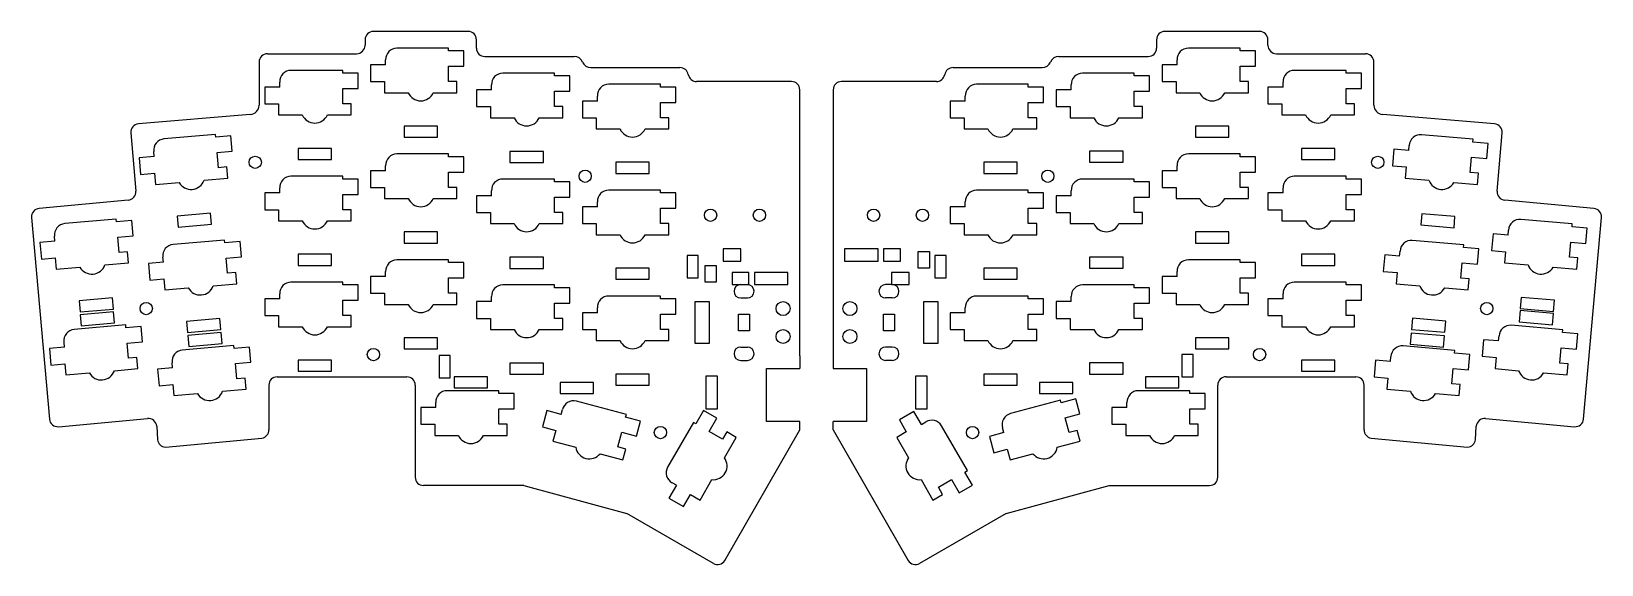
# Model space of a CAD drawing. Extents: x -141 to 141, y -96 to 0.
import ezdxf

# ---------------------------------------------------------------- set-up
doc = ezdxf.new("R2010")
doc.units = 0
doc.layers.add('BLACK', color=7, linetype='CONTINUOUS')

msp = doc.modelspace()

# ---------------------------------------------------------------- linework, layer by layer
at = {"layer": 'BLACK', "linetype": 'CONTINUOUS'}
for p, q in [((-62.5, 0), (-79.5, 0)), ((79.5, 0), (62.5, 0)), ((-81, -1.5), (-81, -2.5)), ((-61, -3), (-61, -1.5)), ((61, -1.5), (61, -3)), ((81, -2.5), (81, -1.5)), ((-100, -5.5), (-100, -13.25)), ((-98.5, -4), (-82.5, -4)), ((-77.3, -6), (-77.3, -5.1)), ((-66, -3), (-75.2858, -3)), ((-66, -3.5), (-66, -3)), ((-63.25, -3.5), (-66, -3.5)), ((-63.25, -6.25), (-63.25, -3.5)), ((-59.5, -4.5), (-43.5, -4.5)), ((43.5, -4.5), (59.5, -4.5)), ((64.7, -6), (64.7, -5.1)), ((76, -3), (66.7142, -3)), ((76, -3.5), (76, -3)), ((78.75, -3.5), (76, -3.5)), ((78.75, -6.25), (78.75, -3.5)), ((82.5, -4), (98.5, -4)), ((100, -13.25), (100, -5.5)), ((-85, -7), (-94.2858, -7)), ((-85, -7.5), (-85, -7)), ((-82.25, -7.5), (-85, -7.5)), ((-82.25, -10.25), (-82.25, -7.5)), ((-77.3, -6), (-80, -6)), ((-80, -6), (-80, -9)), ((-66, -9), (-66, -6.25)), ((-66, -6.25), (-63.25, -6.25)), ((-47, -7.5), (-56.2858, -7.5)), ((-47, -8), (-47, -7.5)), ((-44.25, -8), (-47, -8)), ((-44.25, -10.75), (-44.25, -8)), ((-40.5, -6.5), (-24.5, -6.5)), ((24.5, -6.5), (40.5, -6.5)), ((57, -7.5), (47.7142, -7.5)), ((57, -8), (57, -7.5)), ((59.75, -8), (57, -8)), ((59.75, -10.75), (59.75, -8)), ((64.7, -6), (62, -6)), ((62, -6), (62, -9)), ((76, -9), (76, -6.25)), ((76, -6.25), (78.75, -6.25)), ((95, -7), (85.7142, -7)), ((95, -7.5), (95, -7)), ((97.75, -7.5), (95, -7.5)), ((97.75, -10.25), (97.75, -7.5)), ((-96.3, -10), (-99, -10)), ((-99, -10), (-99, -13)), ((-96.3, -10), (-96.3, -9.1)), ((-85, -13), (-85, -10.25)), ((-85, -10.25), (-82.25, -10.25)), ((-80, -9), (-77.5, -9)), ((-77.5, -9), (-77.5, -11)), ((-77.5, -11), (-73.25, -11)), ((-68.75, -11), (-64.5, -11)), ((-64.5, -9), (-66, -9)), ((-64.5, -11), (-64.5, -9)), ((-58.3, -10.5), (-61, -10.5)), ((-61, -10.5), (-61, -13.5)), ((-58.3, -10.5), (-58.3, -9.6)), ((-47, -10.75), (-44.25, -10.75)), ((-47, -13.5), (-47, -10.75)), ((-28, -9.5), (-37.2858, -9.5)), ((-28, -10), (-28, -9.5)), ((-25.25, -10), (-28, -10)), ((-25.25, -12.75), (-25.25, -10)), ((-4.5, -9), (-21.5, -9)), ((-3, -58.25), (-3, -10.5)), ((3, -10.5), (3, -58.25)), ((21.5, -9), (4.5, -9)), ((38, -9.5), (28.7142, -9.5)), ((38, -10), (38, -9.5)), ((40.75, -10), (38, -10)), ((40.75, -12.75), (40.75, -10)), ((43, -10.5), (43, -13.5)), ((45.7, -10.5), (43, -10.5)), ((45.7, -10.5), (45.7, -9.6)), ((57, -10.75), (59.75, -10.75)), ((57, -13.5), (57, -10.75)), ((62, -9), (64.5, -9)), ((64.5, -9), (64.5, -11)), ((64.5, -11), (68.75, -11)), ((73.25, -11), (77.5, -11)), ((77.5, -9), (76, -9)), ((77.5, -11), (77.5, -9)), ((81, -10), (81, -13)), ((83.7, -10), (81, -10)), ((83.7, -10), (83.7, -9.1)), ((95, -13), (95, -10.25)), ((95, -10.25), (97.75, -10.25)), ((-99, -13), (-96.5, -13)), ((-96.5, -13), (-96.5, -15)), ((-83.5, -13), (-85, -13)), ((-83.5, -15), (-83.5, -13)), ((-61, -13.5), (-58.5, -13.5)), ((-58.5, -13.5), (-58.5, -15.5)), ((-45.5, -13.5), (-47, -13.5)), ((-45.5, -15.5), (-45.5, -13.5)), ((-39.3, -12.5), (-42, -12.5)), ((-42, -12.5), (-42, -15.5)), ((-39.3, -12.5), (-39.3, -11.6)), ((-28, -15.5), (-28, -12.75)), ((-28, -12.75), (-25.25, -12.75)), ((24, -12.5), (24, -15.5)), ((26.7, -12.5), (24, -12.5)), ((26.7, -12.5), (26.7, -11.6)), ((38, -15.5), (38, -12.75)), ((38, -12.75), (40.75, -12.75)), ((43, -13.5), (45.5, -13.5)), ((45.5, -13.5), (45.5, -15.5)), ((58.5, -13.5), (57, -13.5)), ((58.5, -15.5), (58.5, -13.5)), ((81, -13), (83.5, -13)), ((83.5, -13), (83.5, -15)), ((96.5, -13), (95, -13)), ((96.5, -15), (96.5, -13)), ((-101.574, -14.9002), (-121.636, -16.5998)), ((-96.5, -15), (-92.25, -15)), ((-87.75, -15), (-83.5, -15)), ((-58.5, -15.5), (-54.25, -15.5)), ((-49.75, -15.5), (-45.5, -15.5)), ((-42, -15.5), (-39.5, -15.5)), ((-39.5, -15.5), (-39.5, -17.5)), ((-26.5, -15.5), (-28, -15.5)), ((-26.5, -17.5), (-26.5, -15.5)), ((24, -15.5), (26.5, -15.5)), ((26.5, -15.5), (26.5, -17.5)), ((39.5, -15.5), (38, -15.5)), ((39.5, -17.5), (39.5, -15.5)), ((45.5, -15.5), (49.75, -15.5)), ((54.25, -15.5), (58.5, -15.5)), ((83.5, -15), (87.75, -15)), ((92.25, -15), (96.5, -15)), ((121.636, -16.5998), (101.574, -14.9002)), ((-123, -18.2248), (-122.13, -28.6744)), ((-107.829, -18.4909), (-117.08, -19.3002)), ((-107.786, -18.989), (-107.829, -18.4909)), ((-105.046, -18.7493), (-107.786, -18.989)), ((-104.806, -21.4888), (-105.046, -18.7493)), ((-68, -17), (-74, -17)), ((-74, -17), (-74, -19)), ((-74, -19), (-68, -19)), ((-68, -19), (-68, -17)), ((-39.5, -17.5), (-35.25, -17.5)), ((-30.75, -17.5), (-26.5, -17.5)), ((26.5, -17.5), (30.75, -17.5)), ((35.25, -17.5), (39.5, -17.5)), ((74, -17), (68, -17)), ((68, -17), (68, -19)), ((68, -19), (74, -19)), ((74, -19), (74, -17)), ((117.791, -19.3624), (108.541, -18.5531)), ((117.747, -19.8605), (117.791, -19.3624)), ((122.13, -28.6744), (123, -18.2248)), ((-118.825, -22.4643), (-121.514, -22.6996)), ((-118.825, -22.4643), (-118.903, -21.5677)), ((-107.546, -21.7285), (-104.806, -21.4888)), ((-107.306, -24.468), (-107.546, -21.7285)), ((-87, -21), (-93, -21)), ((-93, -21), (-93, -23)), ((-87, -23), (-87, -21)), ((-66, -22), (-75.2858, -22)), ((-66, -22.5), (-66, -22)), ((-63.25, -22.5), (-66, -22.5)), ((-63.25, -25.25), (-63.25, -22.5)), ((-49, -21.5483), (-55, -21.5483)), ((-55, -21.5483), (-55, -23.5483)), ((-49, -23.5483), (-49, -21.5483)), ((55, -21.5), (49, -21.5)), ((49, -21.5), (49, -23.5)), ((55, -23.5), (55, -21.5)), ((76, -22), (66.7142, -22)), ((76, -22.5), (76, -22)), ((78.75, -22.5), (76, -22.5)), ((78.75, -25.25), (78.75, -22.5)), ((93, -21), (87, -21)), ((87, -21), (87, -23)), ((93, -23), (93, -21)), ((103.583, -21.1308), (103.321, -24.1194)), ((106.273, -21.3661), (103.583, -21.1308)), ((106.273, -21.3661), (106.351, -20.4696)), ((120.487, -20.1002), (117.747, -19.8605)), ((120.247, -22.8397), (120.487, -20.1002)), ((-121.514, -22.6996), (-121.253, -25.6882)), ((-105.812, -24.3373), (-107.306, -24.468)), ((-105.638, -26.3297), (-105.812, -24.3373)), ((-93, -23), (-87, -23)), ((-77.3, -25), (-80, -25)), ((-80, -25), (-80, -28)), ((-77.3, -25), (-77.3, -24.1)), ((-66, -25.25), (-63.25, -25.25)), ((-66, -28), (-66, -25.25)), ((-55, -23.5483), (-49, -23.5483)), ((-30, -23.5), (-36, -23.5)), ((-36, -23.5), (-36, -25.5)), ((-30, -25.5), (-30, -23.5)), ((36, -23.5), (30, -23.5)), ((30, -23.5), (30, -25.5)), ((36, -25.5), (36, -23.5)), ((49, -23.5), (55, -23.5)), ((64.7, -25), (62, -25)), ((62, -25), (62, -28)), ((64.7, -25), (64.7, -24.1)), ((76, -25.25), (78.75, -25.25)), ((76, -28), (76, -25.25)), ((87, -23), (93, -23)), ((103.321, -24.1194), (105.812, -24.3373)), ((105.812, -24.3373), (105.638, -26.3297)), ((117.268, -25.3396), (117.508, -22.6)), ((118.762, -25.4703), (117.268, -25.3396)), ((117.508, -22.6), (120.247, -22.8397)), ((-121.253, -25.6882), (-118.762, -25.4703)), ((-118.762, -25.4703), (-118.588, -27.4627)), ((-118.588, -27.4627), (-114.354, -27.0923)), ((-109.871, -26.7001), (-105.638, -26.3297)), ((-96.3, -29), (-96.3, -28.1)), ((-85, -26), (-94.2858, -26)), ((-85, -26.5), (-85, -26)), ((-82.25, -26.5), (-85, -26.5)), ((-82.25, -29.25), (-82.25, -26.5)), ((-80, -28), (-77.5, -28)), ((-77.5, -28), (-77.5, -30)), ((-64.5, -28), (-66, -28)), ((-64.5, -30), (-64.5, -28)), ((-47, -26.5), (-56.2858, -26.5)), ((-47, -27), (-47, -26.5)), ((-44.25, -27), (-47, -27)), ((-44.25, -29.75), (-44.25, -27)), ((-36, -25.5), (-30, -25.5)), ((30, -25.5), (36, -25.5)), ((57, -26.5), (47.7142, -26.5)), ((57, -27), (57, -26.5)), ((59.75, -27), (57, -27)), ((59.75, -29.75), (59.75, -27)), ((62, -28), (64.5, -28)), ((64.5, -28), (64.5, -30)), ((77.5, -28), (76, -28)), ((77.5, -30), (77.5, -28)), ((83.7, -29), (83.7, -28.1)), ((95, -26), (85.7142, -26)), ((95, -26.5), (95, -26)), ((97.75, -26.5), (95, -26.5)), ((97.75, -29.25), (97.75, -26.5)), ((105.638, -26.3297), (109.871, -26.7001)), ((114.354, -27.0923), (118.588, -27.4627)), ((118.588, -27.4627), (118.762, -25.4703)), ((-123.493, -30.2994), (-139.482, -31.775)), ((-99, -29), (-99, -32)), ((-96.3, -29), (-99, -29)), ((-85, -32), (-85, -29.25)), ((-85, -29.25), (-82.25, -29.25)), ((-77.5, -30), (-73.25, -30)), ((-68.75, -30), (-64.5, -30)), ((-58.3, -29.5), (-61, -29.5)), ((-61, -29.5), (-61, -32.5)), ((-58.3, -29.5), (-58.3, -28.6)), ((-47, -32.5), (-47, -29.75)), ((-47, -29.75), (-44.25, -29.75)), ((-39.3, -31.5), (-39.3, -30.6)), ((-28, -28.5), (-37.2858, -28.5)), ((-28, -29), (-28, -28.5)), ((-25.25, -29), (-28, -29)), ((-25.25, -31.75), (-25.25, -29)), ((26.7, -31.5), (26.7, -30.6)), ((38, -28.5), (28.7142, -28.5)), ((38, -29), (38, -28.5)), ((40.75, -29), (38, -29)), ((40.75, -31.75), (40.75, -29)), ((45.7, -29.5), (43, -29.5)), ((43, -29.5), (43, -32.5)), ((45.7, -29.5), (45.7, -28.6)), ((57, -32.5), (57, -29.75)), ((57, -29.75), (59.75, -29.75)), ((64.5, -30), (68.75, -30)), ((73.25, -30), (77.5, -30)), ((81, -29), (81, -32)), ((83.7, -29), (81, -29)), ((95, -32), (95, -29.25)), ((95, -29.25), (97.75, -29.25)), ((139.482, -31.775), (123.493, -30.2994)), ((-140.845, -33.4), (-137.625, -69.5816)), ((-125.629, -33.6909), (-134.88, -34.5002)), ((-125.586, -34.189), (-125.629, -33.6909)), ((-108.701, -32.6119), (-114.678, -33.1348)), ((-114.678, -33.1348), (-114.504, -35.1272)), ((-108.527, -34.6043), (-108.701, -32.6119)), ((-99, -32), (-96.5, -32)), ((-96.5, -32), (-96.5, -34)), ((-83.5, -32), (-85, -32)), ((-83.5, -34), (-83.5, -32)), ((-61, -32.5), (-58.5, -32.5)), ((-58.5, -32.5), (-58.5, -34.5)), ((-45.5, -32.5), (-47, -32.5)), ((-45.5, -34.5), (-45.5, -32.5)), ((-42, -31.5), (-42, -34.5)), ((-39.3, -31.5), (-42, -31.5)), ((-28, -34.5), (-28, -31.75)), ((-28, -31.75), (-25.25, -31.75)), ((24, -31.5), (24, -34.5)), ((26.7, -31.5), (24, -31.5)), ((38, -34.5), (38, -31.75)), ((38, -31.75), (40.75, -31.75)), ((43, -32.5), (45.5, -32.5)), ((45.5, -32.5), (45.5, -34.5)), ((58.5, -32.5), (57, -32.5)), ((58.5, -34.5), (58.5, -32.5)), ((81, -32), (83.5, -32)), ((83.5, -32), (83.5, -34)), ((96.5, -32), (95, -32)), ((96.5, -34), (96.5, -32)), ((108.572, -32.7146), (108.398, -34.707)), ((114.55, -33.2376), (108.572, -32.7146)), ((114.375, -35.23), (114.55, -33.2376)), ((135.591, -34.5624), (126.341, -33.7531)), ((137.625, -69.5816), (140.845, -33.4)), ((-122.846, -33.9493), (-125.586, -34.189)), ((-122.606, -36.6888), (-122.846, -33.9493)), ((-114.504, -35.1272), (-108.527, -34.6043)), ((-96.5, -34), (-92.25, -34)), ((-87.75, -34), (-83.5, -34)), ((-68, -36), (-74, -36)), ((-74, -36), (-74, -38)), ((-68, -38), (-68, -36)), ((-58.5, -34.5), (-54.25, -34.5)), ((-49.75, -34.5), (-45.5, -34.5)), ((-42, -34.5), (-39.5, -34.5)), ((-39.5, -34.5), (-39.5, -36.5)), ((-39.5, -36.5), (-35.25, -36.5)), ((-30.75, -36.5), (-26.5, -36.5)), ((-26.5, -34.5), (-28, -34.5)), ((-26.5, -36.5), (-26.5, -34.5)), ((24, -34.5), (26.5, -34.5)), ((26.5, -34.5), (26.5, -36.5)), ((26.5, -36.5), (30.75, -36.5)), ((35.25, -36.5), (39.5, -36.5)), ((39.5, -34.5), (38, -34.5)), ((39.5, -36.5), (39.5, -34.5)), ((45.5, -34.5), (49.75, -34.5)), ((54.25, -34.5), (58.5, -34.5)), ((74, -36), (68, -36)), ((68, -36), (68, -38)), ((74, -38), (74, -36)), ((83.5, -34), (87.75, -34)), ((92.25, -34), (96.5, -34)), ((108.398, -34.707), (114.375, -35.23)), ((121.383, -36.3308), (121.121, -39.3194)), ((124.073, -36.5661), (121.383, -36.3308)), ((124.073, -36.5661), (124.151, -35.6696)), ((135.547, -35.0605), (135.591, -34.5624)), ((138.287, -35.3002), (135.547, -35.0605)), ((138.047, -38.0397), (138.287, -35.3002)), ((-136.625, -37.6643), (-139.314, -37.8996)), ((-139.314, -37.8996), (-139.053, -40.8882)), ((-136.625, -37.6643), (-136.703, -36.7677)), ((-125.346, -36.9285), (-122.606, -36.6888)), ((-125.106, -39.668), (-125.346, -36.9285)), ((-106.179, -37.4409), (-115.43, -38.2502)), ((-106.136, -37.939), (-106.179, -37.4409)), ((-103.396, -37.6993), (-106.136, -37.939)), ((-103.156, -40.4388), (-103.396, -37.6993)), ((-74, -38), (-68, -38)), ((-13.55, -39.05), (-16.75, -39.05)), ((-16.75, -39.05), (-16.75, -41.25)), ((-13.55, -41.25), (-13.55, -39.05)), ((11.05, -39.05), (5.05, -39.05)), ((5.05, -39.05), (5.05, -41.25)), ((11.05, -41.25), (11.05, -39.05)), ((15.05, -39.05), (12.05, -39.05)), ((12.05, -39.05), (12.05, -41.25)), ((15.05, -41.25), (15.05, -39.05)), ((68, -38), (74, -38)), ((104.623, -40.3161), (104.701, -39.4196)), ((116.141, -38.3124), (106.891, -37.5031)), ((116.097, -38.8105), (116.141, -38.3124)), ((118.837, -39.0502), (116.097, -38.8105)), ((118.597, -41.7897), (118.837, -39.0502)), ((121.121, -39.3194), (123.612, -39.5373)), ((135.068, -40.5396), (135.308, -37.8)), ((135.308, -37.8), (138.047, -38.0397)), ((-139.053, -40.8882), (-136.562, -40.6703)), ((-136.562, -40.6703), (-136.388, -42.6627)), ((-127.671, -41.9001), (-123.438, -41.5297)), ((-123.612, -39.5373), (-125.106, -39.668)), ((-123.438, -41.5297), (-123.612, -39.5373)), ((-117.175, -41.4143), (-119.864, -41.6496)), ((-119.864, -41.6496), (-119.603, -44.6382)), ((-117.175, -41.4143), (-117.253, -40.5177)), ((-105.896, -40.6785), (-103.156, -40.4388)), ((-105.656, -43.418), (-105.896, -40.6785)), ((-87, -40), (-93, -40)), ((-93, -40), (-93, -42)), ((-93, -42), (-87, -42)), ((-87, -42), (-87, -40)), ((-66, -41), (-75.2858, -41)), ((-66, -41.5), (-66, -41)), ((-63.25, -41.5), (-66, -41.5)), ((-63.25, -44.25), (-63.25, -41.5)), ((-49, -40.5483), (-55, -40.5483)), ((-55, -40.5483), (-55, -42.5483)), ((-49, -42.5483), (-49, -40.5483)), ((-21.2, -40.25), (-23.2, -40.25)), ((-23.2, -40.25), (-23.2, -44.25)), ((-21.2, -44.25), (-21.2, -40.25)), ((-20, -45), (-20, -42)), ((-20, -42), (-18, -42)), ((-18, -42), (-18, -45)), ((-16.75, -41.25), (-13.55, -41.25)), ((5.05, -41.25), (11.05, -41.25)), ((12.05, -41.25), (15.05, -41.25)), ((18.25, -42.5), (18.25, -39.5)), ((18.25, -39.5), (20.25, -39.5)), ((20.25, -39.5), (20.25, -42.5)), ((23.25, -40.25), (21.25, -40.25)), ((21.25, -40.25), (21.25, -44.25)), ((23.25, -44.25), (23.25, -40.25)), ((55, -40.5), (49, -40.5)), ((49, -40.5), (49, -42.5)), ((55, -42.5), (55, -40.5)), ((76, -41), (66.7142, -41)), ((76, -41.5), (76, -41)), ((78.75, -41.5), (76, -41.5)), ((78.75, -44.25), (78.75, -41.5)), ((93, -40), (87, -40)), ((87, -40), (87, -42)), ((87, -42), (93, -42)), ((93, -42), (93, -40)), ((101.933, -40.0808), (101.671, -43.0694)), ((104.623, -40.3161), (101.933, -40.0808)), ((115.618, -44.2896), (115.858, -41.55)), ((115.858, -41.55), (118.597, -41.7897)), ((123.612, -39.5373), (123.438, -41.5297)), ((123.438, -41.5297), (127.671, -41.9001)), ((136.562, -40.6703), (135.068, -40.5396)), ((136.388, -42.6627), (136.562, -40.6703)), ((-136.388, -42.6627), (-132.154, -42.2923)), ((-119.603, -44.6382), (-117.112, -44.4203)), ((-117.112, -44.4203), (-116.938, -46.4127)), ((-104.162, -43.2873), (-105.656, -43.418)), ((-103.988, -45.2797), (-104.162, -43.2873)), ((-85, -45), (-94.2858, -45)), ((-85, -45.5), (-85, -45)), ((-80, -44), (-80, -47)), ((-77.3, -44), (-80, -44)), ((-77.3, -44), (-77.3, -43.1)), ((-66, -47), (-66, -44.25)), ((-66, -44.25), (-63.25, -44.25)), ((-55, -42.5483), (-49, -42.5483)), ((-30, -42.5), (-36, -42.5)), ((-36, -42.5), (-36, -44.5)), ((-36, -44.5), (-30, -44.5)), ((-30, -44.5), (-30, -42.5)), ((-23.2, -44.25), (-21.2, -44.25)), ((-18, -45), (-20, -45)), ((-12.15, -43.25), (-15.15, -43.25)), ((-15.15, -43.25), (-15.15, -45.45)), ((-12.15, -45.45), (-12.15, -43.25)), ((-5.15, -43.25), (-11.15, -43.25)), ((-11.15, -43.25), (-11.15, -45.45)), ((-5.15, -45.45), (-5.15, -43.25)), ((16.65, -43.25), (13.45, -43.25)), ((13.45, -43.25), (13.45, -45.45)), ((16.65, -45.45), (16.65, -43.25)), ((20.25, -42.5), (18.25, -42.5)), ((21.25, -44.25), (23.25, -44.25)), ((36, -42.5), (30, -42.5)), ((30, -42.5), (30, -44.5)), ((30, -44.5), (36, -44.5)), ((36, -44.5), (36, -42.5)), ((49, -42.5), (55, -42.5)), ((64.7, -44), (62, -44)), ((62, -44), (62, -47)), ((64.7, -44), (64.7, -43.1)), ((76, -44.25), (78.75, -44.25)), ((76, -47), (76, -44.25)), ((95, -45), (85.7142, -45)), ((95, -45.5), (95, -45)), ((101.671, -43.0694), (104.162, -43.2873)), ((104.162, -43.2873), (103.988, -45.2797)), ((117.112, -44.4203), (115.618, -44.2896)), ((116.938, -46.4127), (117.112, -44.4203)), ((132.154, -42.2923), (136.388, -42.6627)), ((-126.299, -47.8423), (-132.276, -48.3653)), ((-126.124, -49.8347), (-126.299, -47.8423)), ((-116.938, -46.4127), (-112.704, -46.0423)), ((-108.221, -45.6501), (-103.988, -45.2797)), ((-96.3, -48), (-96.3, -47.1)), ((-82.25, -45.5), (-85, -45.5)), ((-82.25, -48.25), (-82.25, -45.5)), ((-80, -47), (-77.5, -47)), ((-77.5, -47), (-77.5, -49)), ((-64.5, -47), (-66, -47)), ((-64.5, -49), (-64.5, -47)), ((-58.3, -48.5), (-58.3, -47.6)), ((-47, -45.5), (-56.2858, -45.5)), ((-47, -46), (-47, -45.5)), ((-44.25, -46), (-47, -46)), ((-44.25, -48.75), (-44.25, -46)), ((-28, -47.5), (-37.2858, -47.5)), ((-28, -48), (-28, -47.5)), ((-15.15, -45.45), (-12.15, -45.45)), ((-13.6, -45.45), (-12.4, -45.45)), ((-13.6, -47.85), (-12.4, -47.85)), ((-11.15, -45.45), (-5.15, -45.45)), ((13.6, -45.45), (12.4, -45.45)), ((13.6, -47.85), (12.4, -47.85)), ((13.45, -45.45), (16.65, -45.45)), ((38, -47.5), (28.7142, -47.5)), ((38, -48), (38, -47.5)), ((45.7, -48.5), (45.7, -47.6)), ((57, -45.5), (47.7142, -45.5)), ((57, -46), (57, -45.5)), ((59.75, -46), (57, -46)), ((59.75, -48.75), (59.75, -46)), ((62, -47), (64.5, -47)), ((64.5, -47), (64.5, -49)), ((77.5, -47), (76, -47)), ((77.5, -49), (77.5, -47)), ((83.7, -48), (83.7, -47.1)), ((97.75, -45.5), (95, -45.5)), ((97.75, -48.25), (97.75, -45.5)), ((103.988, -45.2797), (108.221, -45.6501)), ((112.704, -46.0423), (116.938, -46.4127)), ((126.444, -47.7423), (126.27, -49.7347)), ((132.421, -48.2653), (126.444, -47.7423)), ((-132.276, -48.3653), (-132.101, -50.3577)), ((-132.101, -50.3577), (-126.124, -49.8347)), ((-126.099, -50.3423), (-132.076, -50.8653)), ((-125.924, -52.3347), (-126.099, -50.3423)), ((-96.3, -48), (-99, -48)), ((-99, -48), (-99, -51)), ((-85, -51), (-85, -48.25)), ((-85, -48.25), (-82.25, -48.25)), ((-77.5, -49), (-73.25, -49)), ((-68.75, -49), (-64.5, -49)), ((-58.3, -48.5), (-61, -48.5)), ((-61, -48.5), (-61, -51.5)), ((-47, -51.5), (-47, -48.75)), ((-47, -48.75), (-44.25, -48.75)), ((-42, -50.5), (-42, -53.5)), ((-39.3, -50.5), (-42, -50.5)), ((-39.3, -50.5), (-39.3, -49.6)), ((-25.25, -48), (-28, -48)), ((-25.25, -50.75), (-25.25, -48)), ((-21.75, -48.5), (-19.25, -48.5)), ((-21.75, -56), (-21.75, -48.5)), ((-19.25, -48.5), (-19.25, -56)), ((19.25, -56), (19.25, -48.5)), ((19.25, -48.5), (21.75, -48.5)), ((21.75, -48.5), (21.75, -56)), ((24, -50.5), (24, -53.5)), ((26.7, -50.5), (24, -50.5)), ((26.7, -50.5), (26.7, -49.6)), ((40.75, -48), (38, -48)), ((40.75, -50.75), (40.75, -48)), ((45.7, -48.5), (43, -48.5)), ((43, -48.5), (43, -51.5)), ((57, -48.75), (59.75, -48.75)), ((57, -51.5), (57, -48.75)), ((64.5, -49), (68.75, -49)), ((73.25, -49), (77.5, -49)), ((83.7, -48), (81, -48)), ((81, -48), (81, -51)), ((95, -48.25), (97.75, -48.25)), ((95, -51), (95, -48.25)), ((126.226, -50.1237), (126.052, -52.1161)), ((132.203, -50.6467), (126.226, -50.1237)), ((126.27, -49.7347), (132.247, -50.2577)), ((132.029, -52.6391), (132.203, -50.6467)), ((132.247, -50.2577), (132.421, -48.2653)), ((-123.929, -52.6909), (-133.18, -53.5002)), ((-132.076, -50.8653), (-131.901, -52.8577)), ((-131.901, -52.8577), (-125.924, -52.3347)), ((-123.886, -53.189), (-123.929, -52.6909)), ((-121.146, -52.9493), (-123.886, -53.189)), ((-120.906, -55.6888), (-121.146, -52.9493)), ((-107.045, -51.5396), (-113.023, -52.0625)), ((-113.023, -52.0625), (-112.848, -54.0549)), ((-106.871, -53.532), (-107.045, -51.5396)), ((-99, -51), (-96.5, -51)), ((-96.5, -51), (-96.5, -53)), ((-96.5, -53), (-92.25, -53)), ((-87.75, -53), (-83.5, -53)), ((-83.5, -51), (-85, -51)), ((-83.5, -53), (-83.5, -51)), ((-61, -51.5), (-58.5, -51.5)), ((-58.5, -51.5), (-58.5, -53.5)), ((-58.5, -53.5), (-54.25, -53.5)), ((-49.75, -53.5), (-45.5, -53.5)), ((-45.5, -51.5), (-47, -51.5)), ((-45.5, -53.5), (-45.5, -51.5)), ((-42, -53.5), (-39.5, -53.5)), ((-39.5, -53.5), (-39.5, -55.5)), ((-28, -53.5), (-28, -50.75)), ((-28, -50.75), (-25.25, -50.75)), ((-26.5, -53.5), (-28, -53.5)), ((-26.5, -55.5), (-26.5, -53.5)), ((-14, -50.75), (-12, -50.75)), ((-14, -53.75), (-14, -50.75)), ((-12, -50.75), (-12, -53.75)), ((12, -53.75), (12, -50.75)), ((12, -50.75), (14, -50.75)), ((14, -50.75), (14, -53.75)), ((24, -53.5), (26.5, -53.5)), ((26.5, -53.5), (26.5, -55.5)), ((38, -50.75), (40.75, -50.75)), ((38, -53.5), (38, -50.75)), ((39.5, -53.5), (38, -53.5)), ((39.5, -55.5), (39.5, -53.5)), ((43, -51.5), (45.5, -51.5)), ((45.5, -51.5), (45.5, -53.5)), ((45.5, -53.5), (49.75, -53.5)), ((54.25, -53.5), (58.5, -53.5)), ((58.5, -51.5), (57, -51.5)), ((58.5, -53.5), (58.5, -51.5)), ((81, -51), (83.5, -51)), ((83.5, -51), (83.5, -53)), ((83.5, -53), (87.75, -53)), ((92.25, -53), (96.5, -53)), ((96.5, -51), (95, -51)), ((96.5, -53), (96.5, -51)), ((106.916, -51.4923), (106.742, -53.4847)), ((106.742, -53.4847), (112.719, -54.0077)), ((112.894, -52.0153), (106.916, -51.4923)), ((112.719, -54.0077), (112.894, -52.0153)), ((133.891, -53.5624), (124.641, -52.7531)), ((126.052, -52.1161), (132.029, -52.6391)), ((-134.925, -56.6643), (-135.003, -55.7677)), ((-123.646, -55.9285), (-120.906, -55.6888)), ((-123.406, -58.668), (-123.646, -55.9285)), ((-112.848, -54.0549), (-106.871, -53.532)), ((-106.827, -54.0301), (-112.805, -54.553)), ((-112.805, -54.553), (-112.63, -56.5454)), ((-112.63, -56.5454), (-106.653, -56.0225)), ((-106.653, -56.0225), (-106.827, -54.0301)), ((-68, -55), (-74, -55)), ((-74, -55), (-74, -57)), ((-68, -57), (-68, -55)), ((-39.5, -55.5), (-35.25, -55.5)), ((-30.75, -55.5), (-26.5, -55.5)), ((-19.25, -56), (-21.75, -56)), ((-12, -53.75), (-14, -53.75)), ((14, -53.75), (12, -53.75)), ((21.75, -56), (19.25, -56)), ((26.5, -55.5), (30.75, -55.5)), ((35.25, -55.5), (39.5, -55.5)), ((74, -55), (68, -55)), ((68, -55), (68, -57)), ((74, -57), (74, -55)), ((106.699, -54.1328), (106.524, -56.1252)), ((106.524, -56.1252), (112.501, -56.6481)), ((112.676, -54.6558), (106.699, -54.1328)), ((112.501, -56.6481), (112.676, -54.6558)), ((119.683, -55.3308), (119.421, -58.3194)), ((122.373, -55.5661), (119.683, -55.3308)), ((122.373, -55.5661), (122.451, -54.6696)), ((133.847, -54.0605), (133.891, -53.5624)), ((136.587, -54.3002), (133.847, -54.0605)), ((136.347, -57.0397), (136.587, -54.3002)), ((-134.925, -56.6643), (-137.614, -56.8996)), ((-137.614, -56.8996), (-137.353, -59.8882)), ((-121.912, -58.5373), (-123.406, -58.668)), ((-121.738, -60.5297), (-121.912, -58.5373)), ((-104.529, -56.3909), (-113.78, -57.2002)), ((-104.486, -56.889), (-104.529, -56.3909)), ((-101.746, -56.6493), (-104.486, -56.889)), ((-101.506, -59.3888), (-101.746, -56.6493)), ((-87, -59), (-93, -59)), ((-93, -59), (-93, -61)), ((-87, -61), (-87, -59)), ((-74, -57), (-68, -57)), ((-65.7, -58.15), (-67.7, -58.15)), ((-67.7, -58.15), (-67.7, -62.15)), ((-65.7, -62.15), (-65.7, -58.15)), ((-13.6, -56.65), (-12.4, -56.65)), ((-13.6, -59.05), (-12.4, -59.05)), ((-3, -58.25), (-3, -60.5)), ((3, -58.25), (3, -60.5)), ((13.6, -56.65), (12.4, -56.65)), ((13.6, -59.05), (12.4, -59.05)), ((67.55, -58), (65.55, -58)), ((65.55, -58), (65.55, -62)), ((67.55, -62), (67.55, -58)), ((68, -57), (74, -57)), ((93, -59), (87, -59)), ((87, -59), (87, -61)), ((93, -61), (93, -59)), ((100.283, -59.0308), (100.021, -62.0194)), ((102.973, -59.2661), (100.283, -59.0308)), ((102.973, -59.2661), (103.051, -58.3696)), ((114.491, -57.2624), (105.241, -56.4531)), ((114.447, -57.7605), (114.491, -57.2624)), ((117.187, -58.0002), (114.447, -57.7605)), ((116.947, -60.7397), (117.187, -58.0002)), ((119.421, -58.3194), (121.912, -58.5373)), ((121.912, -58.5373), (121.738, -60.5297)), ((133.368, -59.5396), (133.608, -56.8)), ((133.608, -56.8), (136.347, -57.0397)), ((-137.353, -59.8882), (-134.862, -59.6703)), ((-134.862, -59.6703), (-134.688, -61.6627)), ((-134.688, -61.6627), (-130.454, -61.2923)), ((-125.971, -60.9001), (-121.738, -60.5297)), ((-115.525, -60.3643), (-118.214, -60.5996)), ((-118.214, -60.5996), (-117.953, -63.5882)), ((-115.525, -60.3643), (-115.603, -59.4677)), ((-104.246, -59.6285), (-101.506, -59.3888)), ((-104.006, -62.368), (-104.246, -59.6285)), ((-93, -61), (-87, -61)), ((-49, -59.5483), (-55, -59.5483)), ((-55, -59.5483), (-55, -61.5483)), ((-55, -61.5483), (-49, -61.5483)), ((-49, -61.5483), (-49, -59.5483)), ((-30, -61.5), (-36, -61.5)), ((-36, -61.5), (-36, -63.5)), ((-30, -63.5), (-30, -61.5)), ((-19.8, -61.8), (-17.8, -61.8)), ((-19.8, -67.8), (-19.8, -61.8)), ((-17.8, -61.8), (-17.8, -67.8)), ((-9, -60.5), (-3, -60.5)), ((-9, -70), (-9, -60.5)), ((3, -60.5), (9, -60.5)), ((9, -60.5), (9, -70)), ((17.8, -61.8), (19.8, -61.8)), ((17.8, -67.8), (17.8, -61.8)), ((19.8, -61.8), (19.8, -67.8)), ((36, -61.5), (30, -61.5)), ((30, -61.5), (30, -63.5)), ((36, -63.5), (36, -61.5)), ((55, -59.5), (49, -59.5)), ((49, -59.5), (49, -61.5)), ((49, -61.5), (55, -61.5)), ((55, -61.5), (55, -59.5)), ((87, -61), (93, -61)), ((113.968, -63.2396), (114.208, -60.5)), ((114.208, -60.5), (116.947, -60.7397)), ((121.738, -60.5297), (125.971, -60.9001)), ((130.454, -61.2923), (134.688, -61.6627)), ((134.862, -59.6703), (133.368, -59.5396)), ((134.688, -61.6627), (134.862, -59.6703)), ((-117.953, -63.5882), (-115.462, -63.3703)), ((-115.462, -63.3703), (-115.288, -65.3627)), ((-106.571, -64.6001), (-102.338, -64.2297)), ((-102.512, -62.2373), (-104.006, -62.368)), ((-102.338, -64.2297), (-102.512, -62.2373)), ((-98.25, -63.5), (-98.25, -71.5)), ((-96.75, -62), (-73.5, -62)), ((-72, -63.5), (-72, -80)), ((-67.7, -62.15), (-65.7, -62.15)), ((-57, -64.5), (-66.2858, -64.5)), ((-59, -62), (-65, -62)), ((-65, -62), (-65, -64)), ((-65, -64), (-59, -64)), ((-59, -64), (-59, -62)), ((-57, -65), (-57, -64.5)), ((-40, -63), (-46, -63)), ((-46, -63), (-46, -65)), ((-40, -65), (-40, -63)), ((-36, -63.5), (-30, -63.5)), ((30, -63.5), (36, -63.5)), ((46, -63), (40, -63)), ((40, -63), (40, -65)), ((46, -65), (46, -63)), ((67, -64.5), (57.7142, -64.5)), ((65, -62), (59, -62)), ((59, -62), (59, -64)), ((59, -64), (65, -64)), ((65, -64), (65, -62)), ((65.55, -62), (67.55, -62)), ((67, -65), (67, -64.5)), ((72, -80), (72, -63.5)), ((73.5, -62), (96.75, -62)), ((98.25, -71.5), (98.25, -63.5)), ((100.021, -62.0194), (102.512, -62.2373)), ((102.512, -62.2373), (102.338, -64.2297)), ((102.338, -64.2297), (106.571, -64.6001)), ((115.462, -63.3703), (113.968, -63.2396)), ((115.288, -65.3627), (115.462, -63.3703)), ((-115.288, -65.3627), (-111.054, -64.9923)), ((-68.3, -67.5), (-71, -67.5)), ((-71, -67.5), (-71, -70.5)), ((-68.3, -67.5), (-68.3, -66.6)), ((-54.25, -65), (-57, -65)), ((-54.25, -67.75), (-54.25, -65)), ((-46, -65), (-40, -65)), ((-34.1086, -68.7826), (-43.078, -66.3793)), ((43.7679, -66.1944), (34.7985, -68.5978)), ((40, -65), (46, -65)), ((43.8973, -66.6774), (43.7679, -66.1944)), ((46.5536, -65.9656), (43.8973, -66.6774)), ((47.2654, -68.6219), (46.5536, -65.9656)), ((55.7, -67.5), (53, -67.5)), ((53, -67.5), (53, -70.5)), ((55.7, -67.5), (55.7, -66.6)), ((69.75, -65), (67, -65)), ((69.75, -67.75), (69.75, -65)), ((111.054, -64.9923), (115.288, -65.3627)), ((-136, -70.9452), (-120, -69.5)), ((-57, -67.75), (-54.25, -67.75)), ((-57, -70.5), (-57, -67.75)), ((-48.4081, -68.0569), (-49.1845, -70.9547)), ((-45.8001, -68.7557), (-48.4081, -68.0569)), ((-45.8001, -68.7557), (-45.5671, -67.8864)), ((-34.238, -69.2656), (-34.1086, -68.7826)), ((-31.5818, -69.9773), (-34.238, -69.2656)), ((-32.2935, -72.6336), (-31.5818, -69.9773)), ((-22.0622, -70.1699), (-26.7051, -78.2116)), ((-21.6292, -70.4199), (-22.0622, -70.1699)), ((-20.2542, -68.0383), (-21.6292, -70.4199)), ((-17.8726, -69.4133), (-20.2542, -68.0383)), ((-17.8, -67.8), (-19.8, -67.8)), ((-19.2476, -71.7949), (-17.8726, -69.4133)), ((-3, -70), (-9, -70)), ((-3, -71.5), (-3, -70)), ((3, -71.5), (3, -70)), ((9, -70), (3, -70)), ((17.4641, -68.2058), (14.866, -69.7058)), ((14.866, -69.7058), (16.116, -71.8708)), ((18.8141, -70.544), (17.4641, -68.2058)), ((19.8, -67.8), (17.8, -67.8)), ((18.8141, -70.544), (19.5935, -70.094)), ((44.6091, -69.3337), (47.2654, -68.6219)), ((45.3208, -71.99), (44.6091, -69.3337)), ((67, -70.5), (67, -67.75)), ((67, -67.75), (69.75, -67.75)), ((120, -69.5), (136, -70.9452)), ((-118.375, -70.8636), (-118.2, -73.3)), ((-116.8, -74.6), (-99.5, -73)), ((-71, -70.5), (-68.5, -70.5)), ((-68.5, -70.5), (-68.5, -72.5)), ((-68.5, -72.5), (-64.25, -72.5)), ((-59.75, -72.5), (-55.5, -72.5)), ((-55.5, -70.5), (-57, -70.5)), ((-55.5, -72.5), (-55.5, -70.5)), ((-49.1845, -70.9547), (-46.7697, -71.6017)), ((-46.7697, -71.6017), (-47.2873, -73.5336)), ((-35.6616, -74.5782), (-34.9498, -71.9219)), ((-34.9498, -71.9219), (-32.2935, -72.6336)), ((-16.866, -73.1699), (-19.2476, -71.7949)), ((-16.116, -71.8708), (-16.866, -73.1699)), ((-16.509, -76.5514), (-14.384, -72.8708)), ((-16.451, -94.951), (-3, -71.5)), ((-14.384, -72.8708), (-16.116, -71.8708)), ((3, -71.5), (16.451, -94.951)), ((16.116, -71.8708), (14.384, -72.8708)), ((14.384, -72.8708), (16.509, -76.5514)), ((27.0622, -78.8301), (22.4193, -70.7884)), ((33.6294, -72.0169), (31.0214, -72.7157)), ((31.0214, -72.7157), (31.7978, -75.6134)), ((33.6294, -72.0169), (33.3965, -71.1475)), ((46.7697, -71.6017), (45.3208, -71.99)), ((47.2873, -73.5336), (46.7697, -71.6017)), ((53, -70.5), (55.5, -70.5)), ((55.5, -70.5), (55.5, -72.5)), ((55.5, -72.5), (59.75, -72.5)), ((64.25, -72.5), (68.5, -72.5)), ((68.5, -70.5), (67, -70.5)), ((68.5, -72.5), (68.5, -70.5)), ((99.5, -73), (116.8, -74.6)), ((118.2, -73.3), (118.375, -70.8636)), ((-47.2873, -73.5336), (-43.1822, -74.6336)), ((-38.8355, -75.7983), (-34.7303, -76.8982)), ((-34.2127, -74.9664), (-35.6616, -74.5782)), ((-34.7303, -76.8982), (-34.2127, -74.9664)), ((31.7978, -75.6134), (34.2127, -74.9664)), ((34.2127, -74.9664), (34.7303, -76.8982)), ((34.7303, -76.8982), (38.8355, -75.7983)), ((43.1822, -74.6336), (47.2873, -73.5336)), ((26.6292, -79.0801), (27.0622, -78.8301)), ((-52.5, -81.5), (-70.5, -81.5)), ((-52.5, -81.5), (-34, -86.5)), ((-25.1141, -81.456), (-26.4641, -83.7942)), ((-25.1141, -81.456), (-25.8935, -81.006)), ((-20.884, -84.1292), (-18.759, -80.4486)), ((18.759, -80.4486), (20.884, -84.1292)), ((21.866, -81.8301), (24.2476, -80.4551)), ((24.2476, -80.4551), (25.6226, -82.8367)), ((25.6226, -82.8367), (28.0042, -81.4617)), ((28.0042, -81.4617), (26.6292, -79.0801)), ((34, -86.5), (52.5, -81.5)), ((52.5, -81.5), (70.5, -81.5)), ((-26.4641, -83.7942), (-23.866, -85.2942)), ((-23.866, -85.2942), (-22.616, -83.1292)), ((-22.616, -83.1292), (-20.884, -84.1292)), ((20.884, -84.1292), (22.616, -83.1292)), ((22.616, -83.1292), (21.866, -81.8301)), ((-18.5, -95.5), (-34, -86.5)), ((34, -86.5), (18.5, -95.5))]:
    msp.add_line(p, q, dxfattribs=at)
at = {"layer": 'BLACK'}
for centre, radius in [((-100.7, -23.5), 1.1), ((100.7, -23.5), 1.1), ((-41.5, -26), 1.1), ((41.5, -26), 1.1), ((-19, -33), 1.1), ((-10.25, -33), 1.1), ((10.25, -33), 1.1), ((19, -33), 1.1), ((-120.25, -49.75), 1.1), ((-6, -49.75), 1.25), ((6, -49.75), 1.25), ((120.25, -49.75), 1.1), ((-6, -54.75), 1.25), ((6, -54.75), 1.25), ((-79.5, -58), 1.1), ((79.5, -58), 1.1), ((-28, -72), 1.1), ((28, -72), 1.1)]:
    msp.add_circle(centre, radius, dxfattribs=at)
for centre, radius, start, end in [((-79.5, -1.5), 1.5, 90, 180), ((-62.5, -1.5), 1.5, 0, 90), ((62.5, -1.5), 1.5, 90, 180), ((79.5, -1.5), 1.5, 0, 90), ((-82.5, -2.5), 1.5, -90, 0), ((82.5, -2.5), 1.5, -180, -90), ((-98.5, -5.5), 1.5, 90, 180), ((-75.2858, -5.016), 2.016, -270, -177.611), ((-59.5, -3), 1.5, -180, -90), ((-43.5, -6.125), 1.625, 22.6199, 90), ((-40.5, -4.875), 1.625, -157.38, -90), ((40.5, -4.875), 1.625, -90, -22.6199), ((43.5, -6.125), 1.625, 90, 157.38), ((59.5, -3), 1.5, -90, 0), ((66.7142, -5.016), 2.016, -270, -177.611), ((98.5, -5.5), 1.5, 0, 90), ((-94.2858, -9.016), 2.016, -270, -177.611), ((-56.2858, -9.516), 2.016, -270, -177.611), ((-24.5, -8.025), 1.525, 10.3889, 90), ((-21.5, -7.475), 1.525, -169.611, -90), ((21.5, -7.475), 1.525, -90, -10.3889), ((24.5, -8.025), 1.525, 90, 169.611), ((47.7142, -9.516), 2.016, -270, -177.611), ((85.7142, -9.016), 2.016, -270, -177.611), ((-71, -10), 2.4622, -156.037, -23.9625), ((-37.2858, -11.516), 2.016, -270, -177.611), ((-4.5, -10.5), 1.5, 0, 90), ((4.5, -10.5), 1.5, 90, 180), ((28.7142, -11.516), 2.016, -270, -177.611), ((71, -10), 2.4622, -156.037, -23.9625), ((-101.652, -13.25), 1.652, -87.3009, 0), ((101.652, -13.25), 1.6521, -180, -92.6991), ((-121.506, -18.0941), 1.5001, -264.996, -175.002), ((-90, -14), 2.4622, -156.037, -23.9625), ((-52, -14.5), 2.4622, -156.037, -23.9625), ((52, -14.5), 2.4622, -156.037, -23.9625), ((90, -14), 2.4622, -156.037, -23.9625), ((121.506, -18.0941), 1.5001, -4.99813, 84.996), ((-116.904, -21.3085), 2.016, -265, -172.611), ((-33, -16.5), 2.4622, -156.037, -23.9625), ((33, -16.5), 2.4622, -156.037, -23.9625), ((108.365, -20.5614), 2.016, 85.0001, 177.389), ((-75.2858, -24.016), 2.016, -270, -177.611), ((66.7142, -24.016), 2.016, -270, -177.611), ((-112.2, -25.9), 2.4622, -151.037, -18.9625), ((-94.2858, -28.016), 2.016, -270, -177.611), ((-56.2858, -28.516), 2.016, -270, -177.611), ((47.7142, -28.516), 2.016, -270, -177.611), ((85.7142, -28.016), 2.016, -270, -177.611), ((112.2, -25.9), 2.4622, -161.037, -28.9625), ((-123.624, -28.8051), 1.4999, -85.003, 5.00081), ((-71, -29), 2.4622, -156.037, -23.9625), ((-37.2858, -30.516), 2.016, -270, -177.611), ((28.7142, -30.516), 2.016, -270, -177.611), ((71, -29), 2.4622, -156.037, -23.9625), ((123.624, -28.805), 1.5001, -184.997, -95.0005), ((-139.351, -33.2693), 1.5, -264.999, -175.001), ((126.165, -35.7614), 2.016, 85.0001, 177.389), ((139.351, -33.2693), 1.5, -4.99861, 84.9988), ((-134.704, -36.5085), 2.016, -265, -172.611), ((-90, -33), 2.4622, -156.037, -23.9625), ((-52, -33.5), 2.4622, -156.037, -23.9625), ((-33, -35.5), 2.4622, -156.037, -23.9625), ((33, -35.5), 2.4622, -156.037, -23.9625), ((52, -33.5), 2.4622, -156.037, -23.9625), ((90, -33), 2.4622, -156.037, -23.9625), ((-115.254, -40.2585), 2.016, -265, -172.611), ((106.715, -39.5114), 2.016, 85.0001, 177.389), ((-130, -41.1), 2.4622, -151.037, -18.9625), ((-75.2858, -43.016), 2.016, -270, -177.611), ((66.7142, -43.016), 2.016, -270, -177.611), ((130, -41.1), 2.4622, -161.037, -28.9625), ((-94.2858, -47.016), 2.016, -270, -177.611), ((85.7142, -47.016), 2.016, -270, -177.611), ((-110.55, -44.85), 2.4622, -151.037, -18.9625), ((-56.2858, -47.516), 2.016, -270, -177.611), ((-37.2858, -49.516), 2.016, -270, -177.611), ((-13.6, -46.65), 1.2, -270, -90), ((-12.4, -46.65), 1.2, -90, 90), ((12.4, -46.65), 1.2, -270, -90), ((13.6, -46.65), 1.2, -90, 90), ((28.7142, -49.516), 2.016, -270, -177.611), ((47.7142, -47.516), 2.016, -270, -177.611), ((110.55, -44.85), 2.4622, -161.037, -28.9625), ((-71, -48), 2.4622, -156.037, -23.9625), ((71, -48), 2.4622, -156.037, -23.9625), ((-133.004, -55.5085), 2.016, -265, -172.611), ((-90, -52), 2.4622, -156.037, -23.9625), ((-52, -52.5), 2.4622, -156.037, -23.9625), ((52, -52.5), 2.4622, -156.037, -23.9625), ((90, -52), 2.4622, -156.037, -23.9625), ((124.465, -54.7614), 2.016, 85.0001, 177.389), ((-33, -54.5), 2.4622, -156.037, -23.9625), ((33, -54.5), 2.4622, -156.037, -23.9625), ((-113.604, -59.2085), 2.016, -265, -172.611), ((-13.6, -57.85), 1.2, -270, -90), ((-12.4, -57.85), 1.2, -90, 90), ((12.4, -57.85), 1.2, -270, -90), ((13.6, -57.85), 1.2, -90, 90), ((105.065, -58.4614), 2.016, 85.0001, 177.389), ((-128.3, -60.1), 2.4622, -151.037, -18.9625), ((128.3, -60.1), 2.4622, -161.037, -28.9625), ((-108.9, -63.8), 2.4622, -151.037, -18.9625), ((-96.75, -63.5), 1.5, 90, 180), ((-73.5, -63.5), 1.5, 0, 90), ((-66.2858, -66.516), 2.016, -270, -177.611), ((57.7142, -66.516), 2.016, -270, -177.611), ((73.5, -63.5), 1.5, 89.9999, 180), ((96.75, -63.5), 1.5, 0, 89.9999), ((108.9, -63.8), 2.4622, -161.037, -28.9625), ((-43.5998, -68.3266), 2.016, 75.0001, 167.389), ((-136.131, -69.451), 1.4999, -175.004, -84.9971), ((-119.869, -70.9944), 1.5001, 5.00405, 94.9984), ((20.6734, -71.7964), 2.016, 30.0001, 122.389), ((35.3203, -70.545), 2.016, -255, -162.611), ((119.869, -70.9943), 1.5, 85.0013, 175), ((136.131, -69.4509), 1.4999, -95.0025, -5.00017), ((-99.775, -71.5), 1.525, -79.6111, 0), ((-62, -71.5), 2.4622, -156.037, -23.9625), ((62, -71.5), 2.4622, -156.037, -23.9625), ((99.775, -71.5), 1.525, -180, -100.389), ((-116.751, -73.1431), 1.4577, -173.821, -91.9342), ((-40.75, -74.25), 2.4622, -171.037, -38.9625), ((40.75, -74.25), 2.4622, -141.037, -8.96251), ((116.751, -73.1431), 1.4577, -88.0658, -6.17915), ((-24.9592, -79.2196), 2.016, -210, -117.611), ((-18.5, -78), 2.4622, -96.0375, 36.0375), ((18.5, -78), 2.4622, -216.037, -83.9625), ((-70.5, -80), 1.5, -180, -90), ((70.5, -80), 1.5, -89.9999, 0), ((-17.75, -94.201), 1.5, -120.001, -29.9987), ((17.75, -94.201), 1.5, -150.001, -59.9993)]:
    msp.add_arc(centre, radius, start, end, dxfattribs=at)

doc.saveas('drawing.dxf')
